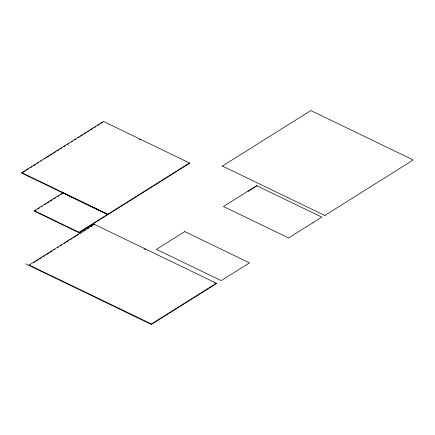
<?xml version="1.0" encoding="UTF-8"?>
<svg xmlns="http://www.w3.org/2000/svg" width="435" height="435" viewBox="0 0 435 435"><rect width="100%" height="100%" fill="white"/><g stroke="black" fill="none" stroke-linecap="round" stroke-linejoin="round"><path stroke-width="0.65" d="M21.75 173.125L21.837 172.684L103.476 121.441L189.524 162.978L189.442 163.419L107.798 214.656L21.75 173.125L25.197 170.96M34.398 210.736L34.316 211.176L78.991 232.736L107.516 214.836L107.597 214.395L62.928 192.83L34.398 210.736L79.072 232.295L107.597 214.395M29.118 265.459L29.199 265.018L94.15 224.253L216.369 283.245L216.287 283.685L151.336 324.45L25.855 263.882M62.841 193.27L62.928 192.83M78.991 232.736L79.072 232.295M94.063 224.699L94.15 224.253M107.798 214.656L107.885 214.216L189.524 162.978M151.336 324.45L151.423 324.004L216.369 283.245M26.35 170.237L28.65 168.796M30.374 167.714L32.098 166.632M33.821 165.545L35.55 164.463M37.274 163.381L38.421 162.663M40.721 161.216L41.874 160.493M44.174 159.052L45.322 158.329M46.474 157.611L48.774 156.165M49.922 155.442L52.222 154.001M53.369 153.278L55.669 151.837M56.822 151.114L59.122 149.673M60.269 148.949L61.998 147.867M63.722 146.785L65.446 145.703M67.169 144.621L68.893 143.534M71.193 142.093L72.346 141.37M74.646 139.929L75.793 139.205M78.093 137.764L79.246 137.041M80.393 136.318L82.694 134.877M83.846 134.154L86.141 132.713M87.294 131.99L89.017 130.908M90.741 129.826L92.47 128.744M94.194 127.662L95.917 126.574M97.641 125.492L99.365 124.41M101.094 123.328L102.818 122.246M34.887 210.817L36.029 210.1M37.736 209.028L39.449 207.952M41.162 206.881L42.304 206.163M44.587 204.733L45.724 204.015M46.866 203.297L49.15 201.867M50.291 201.149L52.004 200.078M53.712 199.002L55.424 197.925M57.137 196.854L58.85 195.777M60.557 194.706L61.699 193.988M33.718 262.571L34.865 261.854M36.013 261.13L38.313 259.69M39.465 258.966L41.76 257.525M42.913 256.802L45.213 255.356M46.36 254.638L48.66 253.192M49.807 252.474L52.108 251.028M53.831 249.946L54.984 249.228M57.279 247.781L58.431 247.064M60.731 245.617L61.879 244.9M64.179 243.453L65.326 242.735M66.479 242.012L68.773 240.571M69.926 239.848L72.226 238.402M73.374 237.684L75.674 236.238M76.821 235.52L78.545 234.438M80.274 233.356L81.998 232.274M83.721 231.192L85.445 230.11M87.169 229.027L88.892 227.945M90.616 226.863L92.34 225.781M222.41 166.056L310.851 110.55L413.25 159.977L324.809 215.483M247.961 191.443L256.938 185.81M222.187 165.952L324.896 215.521M312.857 222.763L313.135 222.899M139.396 139.265L140.619 139.852M21.837 172.684L107.885 214.216M144.175 248.885L145.399 249.472M214.455 282.804L216.287 283.685M29.199 265.018L151.423 324.004M256.655 185.674L223.449 206.516L288.628 237.972L321.835 217.13L256.655 185.674M184.739 231.594L156.431 249.364L221.181 280.613L249.489 262.849L184.739 231.594"/></g></svg>
